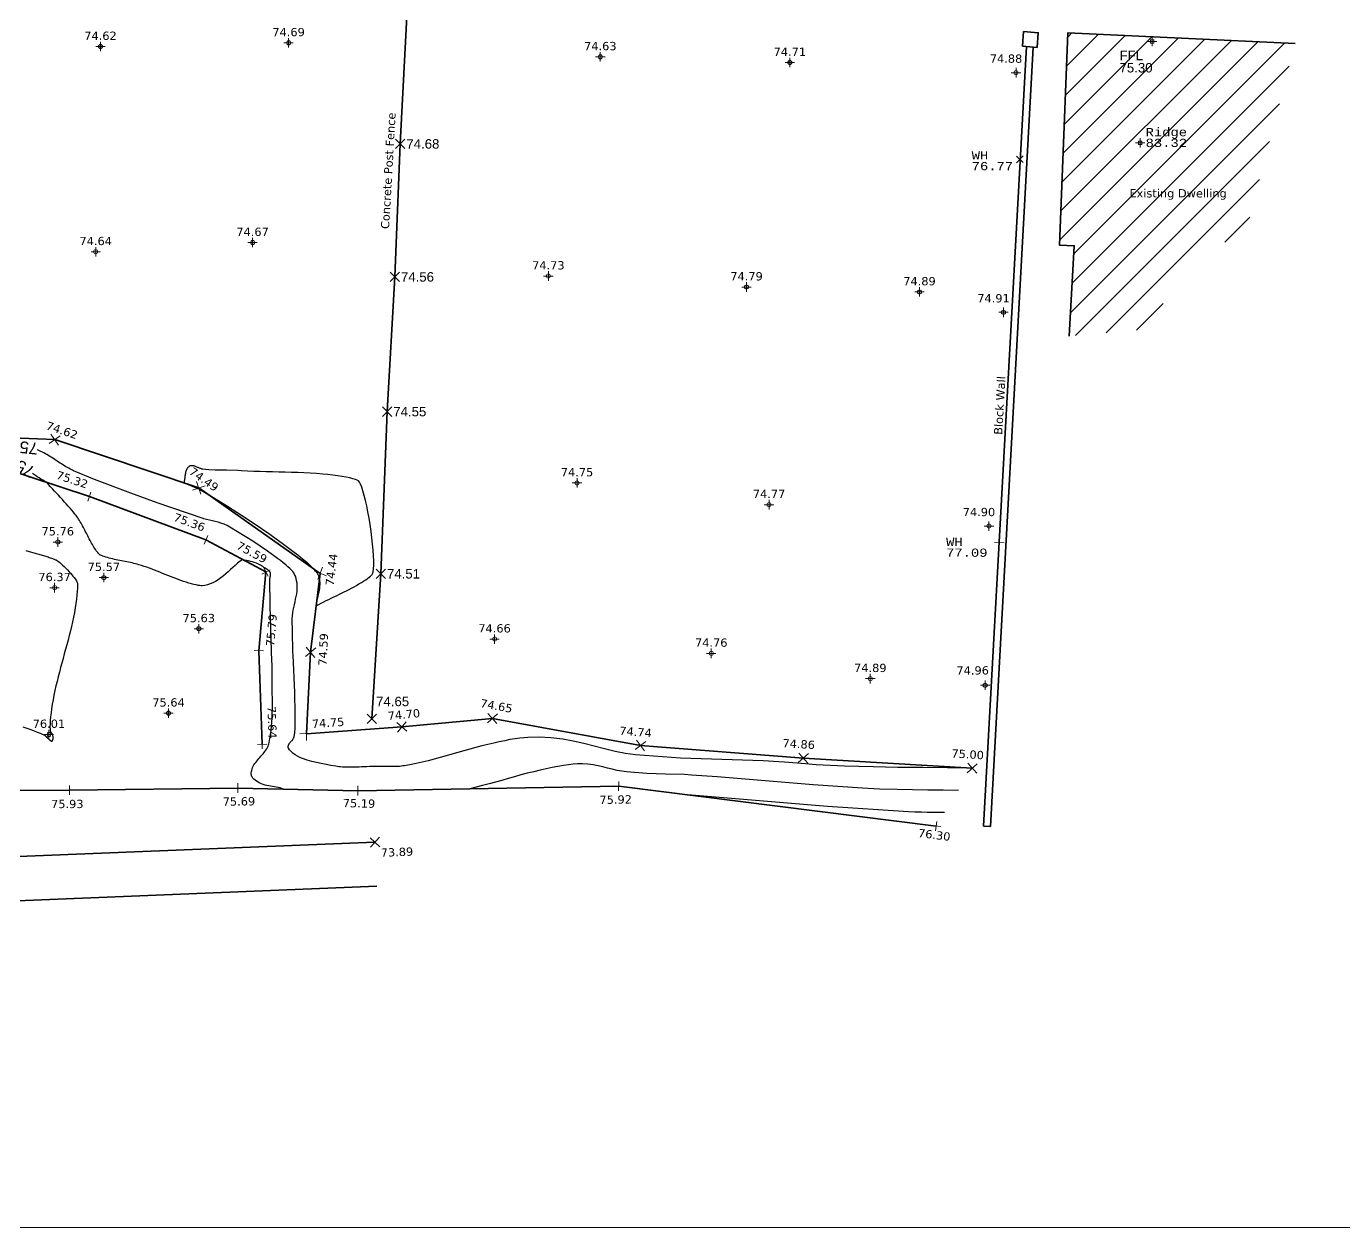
# Model space of a CAD drawing. Header units: metres. Extents: x 538443 to 538604, y 597904 to 598037.
# Drawn here: x 538508.09 to 538549.92, y 597903.86 to 597942.01 of the extents above; entities that cross this region are included whole.
import ezdxf
from ezdxf.enums import TextEntityAlignment as Align

# ---------------------------------------------------------------- set-up
doc = ezdxf.new("R2010")
doc.units = ezdxf.units.M
doc.header["$MEASUREMENT"] = 0
doc.header["$PDMODE"] = 1
doc.header["$PDSIZE"] = 0.1
doc.layers.get('0').update_dxf_attribs({"lineweight": 0})
for name, color, linetype in [('$DTM-CONTOUR-LABEL', 5, 'Continuous'), ('$DTM-CONTOUR-MAJ', 1, 'Continuous'), ('$DTM-CONTOUR-MIN', 4, 'Continuous'), ('Fence Symbol', 16, 'Continuous'), ('Fence-Text', 16, 'Continuous'), ('POINTS', 7, 'Continuous'), ('Spot Height-Text', 7, 'Continuous')]:
    doc.layers.add(name, color=color, linetype=linetype)
for name, color, linetype, lineweight in [('$TXTOUTLINES', 7, 'Continuous', 0), ('Bank Bottom Elevation', 12, 'Continuous', 0), ('Bank Bottom Line', 12, 'Continuous', 35), ('Bank Bottom Symbol', 12, 'Continuous', 0), ('Bank Top Elevation', 20, 'Continuous', 0), ('Bank Top Line', 20, 'Continuous', 35), ('Bank Top Symbol', 20, 'Continuous', 0), ('Building Line', 5, 'Continuous', 35), ('Fence Line', 16, 'Continuous', 35), ('Finished Floor Level Elevation', 7, 'Continuous', 0), ('Finished Floor Level Symbol', 1, 'Continuous', 0), ('Finished Floor Level Text', 7, 'Continuous', 0), ('Ridge Symbol', 7, 'Continuous', 0), ('Ridge Text', 7, 'Continuous', 0), ('Spot Height Symbol', 1, 'Continuous', 0), ('Text', 7, 'Continuous', 0), ('Wall Height Elevation', 7, 'Continuous', 0), ('Wall Height Symbol', 7, 'Continuous', 0), ('Wall Height Text', 7, 'Continuous', 0), ('Wall Line', 251, 'Continuous', 35)]:
    doc.layers.add(name, color=color, linetype=linetype, lineweight=lineweight)
doc.styles.add('2mm Arial', font='arial.ttf')
doc.styles.add('Bank Bottom Text', font='verdana.ttf')
doc.styles.add('Bank Top Text', font='verdana.ttf')
doc.styles.add('Contour', font='arial.ttf')
doc.styles.add('Feature Height Text 1.75', font='cour.ttf')
doc.styles.add('Manhole TEXT 1.75mm 115', font='arial.ttf')
doc.styles.add('Spot Height Text', font='verdana.ttf')

# ---------------------------------------------------------------- blocks, each defined once
blk = doc.blocks.new('plus circle Colour 1')
at = {"color": 1, "lineweight": 0}
for p, q in [((0, 0), (0, 0.5)), ((0, 0), (-0.5, 0)), ((0.5, 0), (0, 0)), ((0, -0.5), (0, 0))]:
    blk.add_line(p, q, dxfattribs=at)
blk.add_circle((0, 0), 0.217, dxfattribs=at)
blk = doc.blocks.new('CROSS')
at = {"color": 0}
for points in [[(0.5, 0.5), (-0.5, -0.5)], [(0.5, -0.5), (-0.5, 0.5)]]:
    blk.add_lwpolyline(points, dxfattribs=at)
blk = doc.blocks.new('plus box')
for p, q in [((0, 0.5), (0, 0)), ((0, 0), (-0.5, 0)), ((0, 0), (0, -0.5)), ((0.5, 0), (0, 0))]:
    blk.add_line(p, q)
blk.add_lwpolyline([(-0.18, 0.18), (-0.18, -0.18), (0.18, -0.18), (0.18, 0.18)], close=True)

msp = doc.modelspace()

# ---------------------------------------------------------------- hatches: boundary and pattern name
at = {"layer": 'Text'}
h = msp.add_hatch(dxfattribs=at)
h.set_pattern_fill('ANSI31', color=5, scale=5)
h.paths.add_polyline_path([(538544.854, 598034.139), (538544.072, 598037.072), (538541.64, 598036.877), (538538.65, 598035.342), (538541.49, 598027.604), (538546.223, 598029.353)])
h.paths.add_polyline_path([(538541.898, 598036.157), (538541.898, 598036.252), (538541.843, 598036.252), (538541.748, 598036.307), (538541.843, 598036.307), (538541.843, 598036.362), (538541.898, 598036.457), (538541.898, 598036.362), (538541.953, 598036.362), (538542.048, 598036.307), (538541.953, 598036.307), (538541.953, 598036.252)], flags=16)
h.paths.add_polyline_path([(538525.045, 598029.3), (538517.611, 598027.856), (538512.092, 598026.783), (538515.001, 598018.507), (538523.995, 598021.7), (538531.905, 598024.514)])
h.paths.add_polyline_path([(538520.85, 598023.72), (538520.755, 598023.72), (538520.755, 598023.665), (538520.7, 598023.57), (538520.7, 598023.665), (538520.645, 598023.665), (538520.55, 598023.72), (538520.645, 598023.72), (538520.645, 598023.775), (538520.7, 598023.87), (538520.7, 598023.775), (538520.755, 598023.775)], flags=16)
h.paths.add_polyline_path([(538454.109, 597961.05), (538443.717, 597962.161), (538445.077, 597953.701), (538447.667, 597950.221), (538453.723, 597947.879), (538454.261, 597952.897), (538452.274, 597953.101), (538452.537, 597955.724), (538453.546, 597955.62)])
h.paths.add_polyline_path([(538447.534, 597955.451), (538447.439, 597955.506), (538447.534, 597955.506), (538447.534, 597955.561), (538447.589, 597955.656), (538447.589, 597955.561), (538447.644, 597955.561), (538447.739, 597955.506), (538447.644, 597955.506), (538447.644, 597955.451), (538447.589, 597955.356), (538447.589, 597955.451)], flags=16)
h.paths.add_polyline_path([(538450.956, 597941.06), (538444.235, 597941.895), (538442.509, 597936.061), (538443.223, 597931.956), (538444.741, 597929.323), (538451.686, 597927.946), (538452.047, 597930.709), (538449.68, 597930.991), (538450.171, 597934.943), (538450.178, 597934.943)])
h.paths.add_polyline_path([(538445.339, 597932.008), (538445.339, 597931.913), (538445.394, 597931.913), (538445.489, 597931.858), (538445.394, 597931.858), (538445.394, 597931.803), (538445.339, 597931.708), (538445.339, 597931.803), (538445.284, 597931.803), (538445.189, 597931.858), (538445.284, 597931.858), (538445.284, 597931.913)], flags=16)
h.paths.add_polyline_path([(538548.379, 597941.458), (538541.164, 597941.803), (538540.899, 597935.059), (538541.364, 597935.041), (538541.201, 597932.17), (538543.855, 597932.405), (538544.804, 597934.666), (538546.788, 597935.392)])
h.paths.add_polyline_path([(538543.986, 597941.524), (538543.891, 597941.524), (538543.891, 597941.469), (538543.836, 597941.374), (538543.836, 597941.469), (538543.781, 597941.469), (538543.686, 597941.524), (538543.781, 597941.524), (538543.781, 597941.579), (538543.836, 597941.674), (538543.836, 597941.579), (538543.891, 597941.579)], flags=16)
h.paths.add_polyline_path([(538543.609, 597938.306), (538543.514, 597938.306), (538543.514, 597938.251), (538543.459, 597938.156), (538543.459, 597938.251), (538543.404, 597938.251), (538543.309, 597938.306), (538543.404, 597938.306), (538543.404, 597938.361), (538543.459, 597938.456), (538543.459, 597938.361), (538543.514, 597938.361)], flags=16)
h.paths.add_polyline_path([(538446.164, 597953.872), (538449.429, 597953.872), (538449.429, 597954.395), (538446.164, 597954.395)], flags=24)
h.paths.add_polyline_path([(538447.665, 597955.535), (538449.233, 597955.535), (538449.233, 597956.101), (538447.665, 597956.101)], flags=24)
h.paths.add_polyline_path([(538447.686, 597955.294), (538449.212, 597955.294), (538449.212, 597955.737), (538447.686, 597955.737)], flags=24)
h.paths.add_polyline_path([(538443.495, 597933.964), (538446.76, 597933.964), (538446.76, 597934.487), (538443.495, 597934.487)], flags=24)
h.paths.add_polyline_path([(538445.415, 597931.887), (538446.983, 597931.887), (538446.983, 597932.453), (538445.415, 597932.453)], flags=24)
h.paths.add_polyline_path([(538445.436, 597931.646), (538446.962, 597931.646), (538446.962, 597932.089), (538445.436, 597932.089)], flags=24)
h.paths.add_polyline_path([(538543.028, 597936.412), (538546.293, 597936.412), (538546.293, 597936.935), (538543.028, 597936.935)], flags=24)
h.paths.add_polyline_path([(538542.727, 597940.856), (538543.622, 597940.856), (538543.622, 597941.306), (538542.727, 597941.306)], flags=24)
h.paths.add_polyline_path([(538542.726, 597940.459), (538543.928, 597940.459), (538543.928, 597940.919), (538542.726, 597940.919)], flags=24)
h.paths.add_polyline_path([(538543.535, 597938.335), (538545.103, 597938.335), (538545.103, 597938.901), (538543.535, 597938.901)], flags=24)
h.paths.add_polyline_path([(538543.556, 597938.094), (538545.082, 597938.094), (538545.082, 597938.537), (538543.556, 597938.537)], flags=24)

# ---------------------------------------------------------------- linework, layer by layer
at = {"layer": '$DTM-CONTOUR-MAJ'}
for points in [[(538538.128, 597918.447), (538537.34, 597918.46), (538536.552, 597918.468), (538535.764, 597918.476), (538534.977, 597918.489), (538534.067, 597918.518), (538533.175, 597918.561), (538532.832, 597918.584), (538532.161, 597918.64), (538531.981, 597918.653), (538531.492, 597918.682), (538530.179, 597918.727), (538528.866, 597918.772), (538527.435, 597918.879), (538527.121, 597918.92), (538526.787, 597918.984), (538526.454, 597919.061), (538526.123, 597919.146), (538525.792, 597919.23), (538525.46, 597919.308), (538525.126, 597919.371), (538524.748, 597919.418), (538524.374, 597919.438), (538524.011, 597919.429), (538523.892, 597919.419), (538523.757, 597919.403), (538523.608, 597919.382), (538523.449, 597919.356), (538523.281, 597919.324), (538523.107, 597919.289), (538522.932, 597919.25), (538522.741, 597919.205), (538522.551, 597919.156), (538522.362, 597919.106), (538522.173, 597919.053), (538521.984, 597919), (538521.796, 597918.946), (538521.607, 597918.892), (538521.419, 597918.838), (538521.23, 597918.786), (538521.04, 597918.735), (538520.851, 597918.687), (538520.66, 597918.641), (538520.465, 597918.598), (538520.273, 597918.56), (538520.089, 597918.526), (538520.046, 597918.52), (538519.997, 597918.514), (538519.943, 597918.509), (538519.886, 597918.505), (538519.826, 597918.502), (538519.765, 597918.5), (538519.696, 597918.499), (538519.627, 597918.499), (538519.559, 597918.499), (538519.49, 597918.5), (538519.421, 597918.502), (538519.352, 597918.503), (538519.283, 597918.504), (538519.215, 597918.504), (538519.146, 597918.504), (538519.064, 597918.503), (538518.983, 597918.501), (538518.902, 597918.498), (538518.82, 597918.495), (538518.739, 597918.492), (538518.657, 597918.488), (538518.576, 597918.485), (538518.494, 597918.483), (538518.413, 597918.482), (538518.332, 597918.482), (538518.262, 597918.483), (538518.194, 597918.485), (538518.128, 597918.488), (538518.066, 597918.493), (538518.01, 597918.498), (538517.959, 597918.504), (538517.916, 597918.511), (538517.763, 597918.539), (538517.609, 597918.567), (538517.457, 597918.595), (538517.305, 597918.627), (538517.155, 597918.663), (538517.008, 597918.705), (538516.863, 597918.756), (538516.779, 597918.792), (538516.699, 597918.833), (538516.624, 597918.879), (538516.557, 597918.929), (538516.498, 597918.981), (538516.45, 597919.035), (538516.412, 597919.089), (538516.408, 597919.097), (538516.406, 597919.107), (538516.404, 597919.119), (538516.405, 597919.131), (538516.406, 597919.144), (538516.409, 597919.158), (538516.413, 597919.172), (538516.418, 597919.187), (538516.425, 597919.201), (538516.433, 597919.215), (538516.442, 597919.229), (538516.451, 597919.243), (538516.461, 597919.256), (538516.472, 597919.269), (538516.483, 597919.282), (538516.494, 597919.294), (538516.506, 597919.307), (538516.517, 597919.32), (538516.528, 597919.332), (538516.539, 597919.345), (538516.549, 597919.359), (538516.559, 597919.372), (538516.567, 597919.386), (538516.575, 597919.4), (538516.581, 597919.413), (538516.586, 597919.426), (538516.59, 597919.439), (538516.593, 597919.451), (538516.613, 597919.58), (538516.624, 597919.713), (538516.627, 597919.867), (538516.626, 597920.021), (538516.625, 597920.174), (538516.615, 597920.852), (538516.562, 597922.039), (538516.558, 597922.147), (538516.54, 597922.799), (538516.536, 597923.176), (538516.537, 597923.206), (538516.543, 597923.293), (538516.553, 597923.381), (538516.568, 597923.467), (538516.586, 597923.554), (538516.605, 597923.641), (538516.625, 597923.728), (538516.644, 597923.814), (538516.662, 597923.901), (538516.677, 597923.988), (538516.688, 597924.075), (538516.693, 597924.162), (538516.693, 597924.244), (538516.687, 597924.325), (538516.675, 597924.403), (538516.659, 597924.476), (538516.637, 597924.544), (538516.611, 597924.605), (538516.581, 597924.658), (538516.553, 597924.694), (538516.513, 597924.738), (538516.461, 597924.789), (538516.399, 597924.846), (538516.328, 597924.908), (538516.248, 597924.973), (538516.163, 597925.04), (538516.072, 597925.109), (538515.979, 597925.177), (538515.748, 597925.34), (538515.514, 597925.499), (538515.279, 597925.655), (538515.041, 597925.807), (538514.801, 597925.958), (538514.559, 597926.105), (538514.469, 597926.155), (538514.373, 597926.198), (538514.271, 597926.235), (538514.181, 597926.261), (538514.091, 597926.283), (538513.999, 597926.303), (538513.908, 597926.323), (538513.817, 597926.346), (538513.727, 597926.371), (538513.702, 597926.38), (538512.247, 597926.877), (538511.412, 597927.178), (538510.252, 597927.616), (538509.594, 597927.895), (538509.557, 597927.912), (538509.519, 597927.931), (538509.479, 597927.951), (538509.439, 597927.973), (538509.398, 597927.996), (538509.35, 597928.023), (538509.303, 597928.052), (538509.256, 597928.081), (538509.209, 597928.11), (538509.163, 597928.14), (538509.116, 597928.17), (538509.07, 597928.2), (538509.024, 597928.231), (538508.978, 597928.261), (538508.932, 597928.291), (538508.885, 597928.321), (538508.839, 597928.35), (538508.792, 597928.379), (538508.744, 597928.407), (538508.697, 597928.435), (538508.649, 597928.461), (538508.601, 597928.487), (538508.555, 597928.51), (538508.511, 597928.531), (538508.471, 597928.549), (538508.448, 597928.558)], [(538508.076, 597925.365), (538508.113, 597925.353), (538508.15, 597925.342), (538508.187, 597925.33), (538508.224, 597925.319), (538508.261, 597925.308), (538508.298, 597925.297), (538508.335, 597925.287), (538508.373, 597925.276), (538508.41, 597925.266), (538508.447, 597925.255), (538508.485, 597925.245), (538508.522, 597925.234), (538508.559, 597925.223), (538508.596, 597925.213), (538508.634, 597925.202), (538508.671, 597925.191), (538508.708, 597925.18), (538508.745, 597925.168), (538508.782, 597925.157), (538508.818, 597925.145), (538508.853, 597925.133), (538508.887, 597925.121), (538508.919, 597925.11), (538508.949, 597925.099), (538508.977, 597925.088), (538509.001, 597925.079), (538509.022, 597925.07), (538509.039, 597925.062), (538509.051, 597925.056), (538509.079, 597925.038), (538509.113, 597925.013), (538509.153, 597924.981), (538509.196, 597924.943), (538509.244, 597924.899), (538509.294, 597924.851), (538509.346, 597924.799), (538509.399, 597924.744), (538509.452, 597924.687), (538509.494, 597924.64), (538509.535, 597924.594), (538509.573, 597924.548), (538509.607, 597924.505), (538509.638, 597924.464), (538509.664, 597924.427), (538509.685, 597924.395), (538509.701, 597924.368), (538509.711, 597924.346), (538509.715, 597924.33), (538509.718, 597924.257), (538509.716, 597924.166), (538509.709, 597924.061), (538509.699, 597923.943), (538509.684, 597923.815), (538509.665, 597923.679), (538509.643, 597923.537), (538509.618, 597923.393), (538509.589, 597923.246), (538509.558, 597923.099), (538509.526, 597922.953), (538509.491, 597922.807), (538509.454, 597922.661), (538509.417, 597922.515), (538509.378, 597922.37), (538509.339, 597922.225), (538509.299, 597922.079), (538509.26, 597921.934), (538509.22, 597921.789), (538509.181, 597921.644), (538509.142, 597921.498), (538509.105, 597921.353), (538509.068, 597921.207), (538509.034, 597921.061), (538509.001, 597920.914), (538508.97, 597920.768), (538508.941, 597920.62), (538508.917, 597920.479), (538508.895, 597920.34), (538508.876, 597920.206), (538508.861, 597920.079), (538508.851, 597919.962), (538508.844, 597919.857), (538508.842, 597919.767), (538508.844, 597919.692), (538508.85, 597919.635), (538508.851, 597919.629), (538508.853, 597919.624), (538508.855, 597919.618), (538508.858, 597919.612), (538508.862, 597919.606), (538508.866, 597919.601), (538508.87, 597919.596), (538508.874, 597919.591), (538508.878, 597919.586), (538508.883, 597919.581), (538508.887, 597919.576), (538508.892, 597919.571), (538508.896, 597919.566), (538508.9, 597919.561), (538508.904, 597919.556), (538508.907, 597919.55), (538508.91, 597919.545), (538508.912, 597919.539), (538508.92, 597919.516), (538508.926, 597919.491), (538508.93, 597919.464), (538508.932, 597919.436), (538508.933, 597919.407), (538508.931, 597919.377), (538508.93, 597919.366), (538508.928, 597919.355), (538508.925, 597919.345), (538508.922, 597919.335), (538508.918, 597919.327), (538508.913, 597919.319), (538508.908, 597919.312), (538508.903, 597919.306), (538508.898, 597919.302), (538508.892, 597919.3), (538508.891, 597919.3), (538508.889, 597919.301), (538508.887, 597919.302), (538508.883, 597919.305), (538508.879, 597919.308), (538508.875, 597919.311), (538508.87, 597919.315), (538508.864, 597919.32), (538508.858, 597919.325), (538508.852, 597919.33), (538508.846, 597919.335), (538508.84, 597919.341), (538508.833, 597919.346), (538508.827, 597919.352), (538508.821, 597919.358), (538508.815, 597919.363), (538508.808, 597919.369), (538508.802, 597919.375), (538508.796, 597919.381), (538508.79, 597919.387), (538508.784, 597919.393), (538508.778, 597919.398), (538508.772, 597919.404), (538508.765, 597919.41), (538508.759, 597919.416), (538508.753, 597919.422), (538508.747, 597919.428), (538508.741, 597919.434), (538508.735, 597919.439), (538508.728, 597919.445), (538508.722, 597919.451), (538508.716, 597919.456), (538508.709, 597919.462), (538508.703, 597919.468), (538508.696, 597919.473), (538508.69, 597919.478), (538508.684, 597919.483), (538508.679, 597919.487), (538508.674, 597919.49), (538508.67, 597919.493), (538508.667, 597919.495), (538508.665, 597919.497), (538508.609, 597919.523), (538508.538, 597919.554), (538508.451, 597919.588), (538508.352, 597919.626), (538508.242, 597919.666), (538508.122, 597919.709), (538507.994, 597919.752)], [(538537.248, 597917.039), (538537.065, 597917.043), (538536.882, 597917.044), (538536.699, 597917.046), (538536.516, 597917.049), (538536.304, 597917.056), (538536.097, 597917.066), (538533.53, 597917.239), (538529.089, 597917.606)]]:
    msp.add_lwpolyline(points, dxfattribs=at)
at = {"layer": '$DTM-CONTOUR-MIN'}
for points in [[(538517.329, 597924.638), (538517.351, 597924.601), (538517.37, 597924.557), (538517.385, 597924.509), (538517.397, 597924.456), (538517.405, 597924.401), (538517.409, 597924.343), (538517.41, 597924.284), (538517.406, 597924.222), (538517.398, 597924.16), (538517.387, 597924.098), (538517.375, 597924.036), (538517.361, 597923.974), (538517.347, 597923.912), (538517.333, 597923.85), (538517.32, 597923.788), (538517.31, 597923.726), (538517.302, 597923.664), (538517.298, 597923.602), (538517.376, 597923.645), (538517.455, 597923.688), (538517.535, 597923.73), (538517.615, 597923.77), (538517.695, 597923.81), (538517.776, 597923.85), (538517.856, 597923.889), (538517.937, 597923.928), (538518.018, 597923.967), (538518.099, 597924.006), (538518.18, 597924.046), (538518.26, 597924.086), (538518.34, 597924.127), (538518.419, 597924.168), (538518.498, 597924.211), (538518.576, 597924.255), (538518.654, 597924.3), (538518.729, 597924.346), (538518.801, 597924.391), (538518.867, 597924.435), (538518.926, 597924.477), (538518.978, 597924.515), (538519.021, 597924.55), (538519.054, 597924.58), (538519.076, 597924.605), (538519.088, 597924.625), (538519.105, 597924.688), (538519.116, 597924.779), (538519.121, 597924.894), (538519.121, 597925.033), (538519.115, 597925.192), (538519.104, 597925.369), (538519.087, 597925.56), (538519.065, 597925.762), (538519.038, 597925.971), (538519.008, 597926.183), (538518.975, 597926.387), (538518.939, 597926.586), (538518.901, 597926.776), (538518.861, 597926.953), (538518.821, 597927.114), (538518.781, 597927.255), (538518.742, 597927.373), (538518.704, 597927.467), (538518.67, 597927.533), (538518.638, 597927.571), (538518.599, 597927.594), (538518.539, 597927.618), (538518.458, 597927.642), (538518.36, 597927.667), (538518.244, 597927.691), (538518.114, 597927.714), (538517.972, 597927.736), (538517.821, 597927.756), (538517.664, 597927.774), (538517.503, 597927.79), (538517.305, 597927.805), (538517.106, 597927.818), (538516.907, 597927.828), (538516.708, 597927.836), (538516.509, 597927.843), (538516.31, 597927.848), (538516.111, 597927.853), (538515.911, 597927.858), (538515.712, 597927.863), (538515.513, 597927.869), (538515.314, 597927.876), (538515.115, 597927.885), (538514.916, 597927.896), (538514.803, 597927.902), (538514.447, 597927.908), (538514.09, 597927.914), (538513.892, 597927.926), (538513.696, 597927.945), (538513.683, 597927.947), (538513.67, 597927.949), (538513.649, 597927.955), (538513.628, 597927.961), (538513.608, 597927.968), (538513.588, 597927.976), (538513.568, 597927.985), (538513.548, 597927.994), (538513.528, 597928.003), (538513.508, 597928.012), (538513.488, 597928.021), (538513.468, 597928.029), (538513.448, 597928.036), (538513.427, 597928.042), (538513.407, 597928.047), (538513.386, 597928.051), (538513.366, 597928.053), (538513.346, 597928.054), (538513.327, 597928.053), (538513.309, 597928.05), (538513.293, 597928.047), (538513.278, 597928.042), (538513.266, 597928.035), (538513.248, 597928.022), (538513.23, 597928.005), (538513.213, 597927.984), (538513.196, 597927.96), (538513.182, 597927.934), (538513.168, 597927.906), (538513.157, 597927.876), (538513.149, 597927.846), (538513.142, 597927.816), (538513.136, 597927.786), (538513.131, 597927.755), (538513.128, 597927.723), (538513.124, 597927.692), (538513.121, 597927.661), (538513.117, 597927.63), (538513.112, 597927.599), (538513.107, 597927.568), (538513.1, 597927.538), (538513.091, 597927.508), (538513.354, 597927.403), (538513.506, 597927.344), (538513.529, 597927.336), (538513.569, 597927.323), (538513.569, 597927.322), (538513.572, 597927.322), (538513.574, 597927.321), (538513.577, 597927.321), (538513.579, 597927.32), (538513.582, 597927.319), (538513.584, 597927.319), (538513.587, 597927.318), (538513.59, 597927.316), (538513.592, 597927.315), (538514.039, 597927.042), (538514.482, 597926.765), (538514.922, 597926.482), (538515.358, 597926.194), (538515.789, 597925.9), (538516.216, 597925.599), (538516.389, 597925.473), (538516.556, 597925.346), (538516.715, 597925.221), (538516.862, 597925.101), (538516.994, 597924.987), (538517.108, 597924.882), (538517.204, 597924.787), (538517.278, 597924.706), (538517.329, 597924.638)], [(538516.262, 597917.788), (538516.206, 597917.807), (538516.148, 597917.823), (538516.089, 597917.837), (538516.03, 597917.849), (538515.97, 597917.859), (538515.91, 597917.869), (538515.85, 597917.879), (538515.791, 597917.89), (538515.731, 597917.901), (538515.673, 597917.915), (538515.615, 597917.931), (538515.559, 597917.951), (538515.503, 597917.975), (538515.449, 597918.003), (538515.399, 597918.033), (538515.354, 597918.066), (538515.315, 597918.101), (538515.283, 597918.137), (538515.258, 597918.173), (538515.246, 597918.199), (538515.238, 597918.229), (538515.235, 597918.262), (538515.235, 597918.3), (538515.24, 597918.34), (538515.248, 597918.381), (538515.261, 597918.424), (538515.277, 597918.467), (538515.296, 597918.51), (538515.32, 597918.553), (538515.346, 597918.595), (538515.375, 597918.636), (538515.406, 597918.675), (538515.438, 597918.714), (538515.471, 597918.753), (538515.505, 597918.791), (538515.539, 597918.829), (538515.573, 597918.867), (538515.607, 597918.905), (538515.639, 597918.944), (538515.67, 597918.984), (538515.698, 597919.025), (538515.725, 597919.067), (538515.748, 597919.11), (538515.766, 597919.148), (538515.781, 597919.187), (538515.793, 597919.225), (538515.802, 597919.263), (538515.863, 597919.652), (538515.896, 597920.051), (538515.905, 597920.513), (538515.902, 597920.976), (538515.899, 597921.438), (538515.895, 597921.689), (538515.875, 597922.127), (538515.874, 597922.167), (538515.833, 597923.616), (538515.826, 597924.453), (538515.826, 597924.457), (538515.826, 597924.47), (538515.828, 597924.484), (538515.83, 597924.497), (538515.833, 597924.51), (538515.836, 597924.523), (538515.839, 597924.536), (538515.842, 597924.549), (538515.845, 597924.562), (538515.847, 597924.575), (538515.848, 597924.589), (538515.849, 597924.602), (538515.849, 597924.614), (538515.848, 597924.626), (538515.847, 597924.638), (538515.844, 597924.649), (538515.841, 597924.659), (538515.837, 597924.669), (538515.832, 597924.677), (538515.828, 597924.682), (538515.822, 597924.689), (538515.814, 597924.696), (538515.805, 597924.705), (538515.794, 597924.714), (538515.782, 597924.724), (538515.769, 597924.734), (538515.755, 597924.745), (538515.741, 597924.755), (538515.706, 597924.78), (538515.671, 597924.804), (538515.635, 597924.827), (538515.6, 597924.85), (538515.563, 597924.873), (538515.527, 597924.895), (538515.466, 597924.929), (538515.4, 597924.958), (538515.331, 597924.983), (538515.27, 597925.001), (538515.209, 597925.016), (538515.147, 597925.03), (538515.085, 597925.043), (538515.024, 597925.058), (538514.963, 597925.076), (538514.881, 597925.019), (538514.802, 597924.957), (538514.725, 597924.891), (538514.649, 597924.824), (538514.575, 597924.755), (538514.5, 597924.686), (538514.424, 597924.618), (538514.348, 597924.553), (538514.268, 597924.491), (538514.186, 597924.434), (538514.101, 597924.383), (538514.014, 597924.339), (538513.927, 597924.302), (538513.841, 597924.274), (538513.758, 597924.254), (538513.679, 597924.243), (538513.645, 597924.243), (538513.601, 597924.248), (538513.547, 597924.256), (538513.484, 597924.269), (538513.414, 597924.285), (538513.337, 597924.305), (538513.256, 597924.327), (538513.172, 597924.353), (538513.087, 597924.38), (538513.002, 597924.409), (538512.918, 597924.439), (538512.834, 597924.471), (538512.75, 597924.503), (538512.667, 597924.536), (538512.583, 597924.569), (538512.5, 597924.603), (538512.417, 597924.637), (538512.334, 597924.67), (538512.251, 597924.704), (538512.167, 597924.737), (538512.083, 597924.769), (538511.999, 597924.8), (538511.915, 597924.83), (538511.83, 597924.859), (538511.745, 597924.887), (538511.66, 597924.912), (538511.612, 597924.926), (538511.563, 597924.939), (538511.508, 597924.953), (538511.452, 597924.966), (538511.396, 597924.978), (538511.34, 597924.99), (538511.284, 597925.001), (538511.228, 597925.012), (538511.172, 597925.023), (538511.116, 597925.034), (538511.059, 597925.045), (538511.003, 597925.056), (538510.947, 597925.068), (538510.891, 597925.08), (538510.836, 597925.093), (538510.78, 597925.107), (538510.723, 597925.122), (538510.667, 597925.138), (538510.614, 597925.154), (538510.564, 597925.171), (538510.52, 597925.187), (538510.481, 597925.202), (538510.449, 597925.217), (538510.424, 597925.23), (538510.412, 597925.239), (538510.397, 597925.253), (538510.379, 597925.272), (538510.36, 597925.296), (538510.338, 597925.324), (538510.315, 597925.355), (538510.291, 597925.39), (538510.266, 597925.427), (538510.241, 597925.466), (538510.217, 597925.506), (538510.19, 597925.551), (538510.165, 597925.595), (538510.14, 597925.64), (538510.116, 597925.685), (538510.092, 597925.731), (538510.068, 597925.777), (538510.045, 597925.823), (538510.022, 597925.868), (538509.998, 597925.914), (538509.975, 597925.96), (538509.952, 597926.006), (538509.928, 597926.052), (538509.904, 597926.098), (538509.88, 597926.143), (538509.855, 597926.188), (538509.83, 597926.232), (538509.803, 597926.277), (538509.777, 597926.32), (538509.75, 597926.361), (538509.723, 597926.401), (538509.698, 597926.437), (538509.674, 597926.47), (538509.634, 597926.52), (538509.588, 597926.577), (538509.537, 597926.639), (538509.481, 597926.705), (538509.422, 597926.773), (538509.361, 597926.842), (538509.299, 597926.911), (538509.237, 597926.979), (538509.174, 597927.047), (538509.111, 597927.115), (538509.048, 597927.183), (538508.984, 597927.251), (538508.921, 597927.319), (538508.858, 597927.387), (538508.796, 597927.456), (538508.734, 597927.525), (538508.674, 597927.56), (538508.614, 597927.595), (538508.555, 597927.632), (538508.496, 597927.669), (538508.437, 597927.706), (538508.379, 597927.744), (538508.32, 597927.781), (538508.287, 597927.803)], [(538537.688, 597917.743), (538537.203, 597917.751), (538536.717, 597917.756), (538536.232, 597917.761), (538535.746, 597917.769), (538535.186, 597917.787), (538534.636, 597917.814), (538533.075, 597917.919), (538530.026, 597918.173), (538529.208, 597918.232), (538528.986, 597918.245), (538528.39, 597918.265), (538527.793, 597918.286), (538527.144, 597918.334), (538527.001, 597918.353), (538526.849, 597918.382), (538526.698, 597918.417), (538526.548, 597918.455), (538526.398, 597918.494), (538526.247, 597918.529), (538526.095, 597918.558), (538525.923, 597918.579), (538525.754, 597918.588), (538525.589, 597918.584), (538525.458, 597918.573), (538525.31, 597918.556), (538525.148, 597918.533), (538524.973, 597918.504), (538524.789, 597918.469), (538524.599, 597918.431), (538524.407, 597918.388), (538524.203, 597918.339), (538523.999, 597918.288), (538523.796, 597918.234), (538523.593, 597918.178), (538523.391, 597918.121), (538523.188, 597918.064), (538522.985, 597918.008), (538522.783, 597917.952), (538522.58, 597917.898), (538522.376, 597917.846), (538522.171, 597917.798)]]:
    msp.add_lwpolyline(points, dxfattribs=at)
at = {"layer": '$TXTOUTLINES', "color": 7}
msp.add_lwpolyline([(538443.355, 598004.719), (538587.947, 598004.719), (538587.947, 597903.861), (538443.355, 597903.861)], close=True, dxfattribs=at)
at = {"layer": 'Bank Bottom Line'}
for points in [[(538538.128, 597918.447), (538532.763, 597918.772), (538527.59, 597919.168), (538522.891, 597920.029), (538520.015, 597919.759), (538516.987, 597919.545), (538517.118, 597922.131), (538517.425, 597924.636), (538513.565, 597927.349), (538508.993, 597928.884), (538505.165, 597929.032), (538503.176, 597928.687), (538501.688, 597927.714), (538500.882, 597924.533), (538501.245, 597922.486), (538502.089, 597920.774), (538498.555, 597920.644), (538492.293, 597921.097), (538487.208, 597921.135), (538483.383, 597921.915), (538480.172, 597922.193)], [(538519.161, 597916.1), (538504.944, 597915.526), (538488.01, 597916.369), (538478.78, 597917.526), (538475.725, 597917.65)], [(538477.266, 597916.245), (538478.374, 597916.14), (538478.664, 597916.128), (538487.888, 597914.972), (538504.937, 597914.123), (538519.218, 597914.7)]]:
    msp.add_lwpolyline(points, dxfattribs=at)
at = {"layer": 'Bank Top Line'}
for points in [[(538504.493, 597919.068), (538504.714, 597922.119), (538504.528, 597927.668), (538507.235, 597928.023), (538510.093, 597927.073), (538513.797, 597925.703), (538515.699, 597924.68), (538515.473, 597922.179), (538515.58, 597919.21)], [(538480.414, 597919.82), (538485.58, 597919.511), (538492.69, 597918.864), (538503.542, 597917.736), (538509.467, 597917.75), (538514.812, 597917.82), (538518.613, 597917.735), (538526.901, 597917.881), (538536.982, 597916.613)]]:
    msp.add_lwpolyline(points, dxfattribs=at)
at = {"layer": 'Bank Top Symbol'}
for p, q in [((538509.951, 597927.123), (538510.235, 597927.023)), ((538510.143, 597927.215), (538510.043, 597926.931)), ((538513.859, 597925.84), (538513.735, 597925.566)), ((538513.66, 597925.765), (538513.934, 597925.641)), ((538515.831, 597924.751), (538515.567, 597924.609)), ((538515.628, 597924.812), (538515.77, 597924.548)), ((538515.623, 597922.175), (538515.323, 597922.183)), ((538515.477, 597922.329), (538515.469, 597922.029)), ((538515.73, 597919.215), (538515.43, 597919.205)), ((538515.575, 597919.36), (538515.585, 597919.06)), ((538509.466, 597917.9), (538509.468, 597917.6)), ((538514.813, 597917.97), (538514.811, 597917.67)), ((538518.613, 597917.885), (538518.613, 597917.585)), ((538526.751, 597917.889), (538527.051, 597917.873)), ((538526.909, 597918.031), (538526.893, 597917.731)), ((538509.317, 597917.749), (538509.617, 597917.751)), ((538514.662, 597917.821), (538514.962, 597917.819)), ((538518.463, 597917.735), (538518.763, 597917.735)), ((538536.833, 597916.632), (538537.131, 597916.594)), ((538537.001, 597916.762), (538536.963, 597916.464))]:
    msp.add_line(p, q, dxfattribs=at)
at = {"layer": 'Building Line'}
msp.add_lwpolyline([(538541.201, 597932.17), (538541.364, 597935.041), (538540.899, 597935.059), (538541.164, 597941.803), (538548.379, 597941.458)], dxfattribs=at)
at = {"layer": 'Fence Line'}
msp.add_lwpolyline([(538519.059, 597920.018), (538519.348, 597924.623), (538519.548, 597929.772), (538519.792, 597934.05), (538519.964, 597938.273), (538520.193, 597942.736), (538520.424, 597947.008), (538520.661, 597951.05)], dxfattribs=at)
at = {"layer": 'POINTS'}
for p in [(538539.757, 597941.839), (538541.163, 597941.773), (538541.192, 597941.802), (538510.448, 597941.366), (538516.419, 597941.482), (538539.72, 597941.375), (538543.836, 597941.682), (538548.379, 597941.458), (538526.317, 597941.038), (538532.334, 597940.858), (538539.839, 597941.235), (538539.516, 597940.534), (538519.964, 597938.273), (538543.459, 597938.306), (538539.634, 597937.783), (538515.276, 597935.141), (538540.9, 597935.076), (538510.296, 597934.849), (538541.338, 597934.584), (538519.792, 597934.05), (538524.667, 597934.077), (538530.959, 597933.729), (538536.451, 597933.573), (538539.118, 597932.925), (538541.201, 597932.17), (538519.548, 597929.772), (538508.993, 597928.884), (538525.578, 597927.508), (538510.093, 597927.073), (538513.565, 597927.349), (538531.674, 597926.817), (538538.656, 597926.137), (538509.091, 597925.632), (538513.797, 597925.703), (538538.984, 597925.612), (538515.699, 597924.68), (538517.425, 597924.636), (538519.348, 597924.623), (538508.99, 597924.181), (538510.554, 597924.503), (538513.568, 597922.877), (538522.959, 597922.55), (538515.473, 597922.179), (538517.118, 597922.131), (538529.839, 597922.096), (538534.889, 597921.294), (538538.536, 597921.083), (538512.608, 597920.198), (538519.059, 597920.018), (538522.891, 597920.029), (538508.81, 597919.521), (538516.987, 597919.545), (538520.015, 597919.759), (538515.58, 597919.21), (538527.59, 597919.168), (538532.763, 597918.772), (538538.128, 597918.447), (538526.901, 597917.881), (538509.467, 597917.75), (538514.812, 597917.82), (538518.613, 597917.735), (538536.982, 597916.613), (538538.485, 597916.613), (538519.161, 597916.1)]:
    msp.add_point(p, dxfattribs=at)
at = {"layer": 'Wall Height Symbol'}
for p, q in [((538539.741, 597937.678), (538539.527, 597937.888)), ((538539.529, 597937.676), (538539.739, 597937.89)), ((538538.834, 597925.62), (538539.134, 597925.604)), ((538538.976, 597925.462), (538538.992, 597925.762))]:
    msp.add_line(p, q, dxfattribs=at)
at = {"layer": 'Wall Line'}
for points in [[(538539.72, 597941.375), (538540.184, 597941.338), (538540.221, 597941.802), (538539.757, 597941.839), (538539.72, 597941.375)], [(538540.061, 597941.348), (538538.7, 597916.601), (538538.485, 597916.613), (538539.846, 597941.365)]]:
    msp.add_lwpolyline(points, dxfattribs=at)

# ---------------------------------------------------------------- block references
at = {"layer": 'Bank Bottom Symbol', "xscale": 0.3, "yscale": 0.3, "zscale": 0.3}
for p, rotation in [((538508.993, 597928.884), 79.61349031126463), ((538513.565, 597927.349), 63.16980949926318), ((538517.425, 597924.636), 23.95575394457651), ((538517.118, 597922.131), 355.0564942892995), ((538522.891, 597920.029), 87.49003732287923), ((538516.987, 597919.545), 45.5713041293324), ((538520.015, 597919.759), 94.70290719812252), ((538527.59, 597919.168), 82.61965691435881), ((538532.763, 597918.772), 86.07792637028473), ((538538.128, 597918.447), 86.5333829356611), ((538519.161, 597916.1), 92.31201554270632)]:
    msp.add_blockref('CROSS', p, dxfattribs=dict(at, rotation=rotation))
at = {"layer": 'Fence Symbol', "xscale": 0.3, "yscale": 0.3, "zscale": 0.3}
for p in [(538519.964, 597938.273), (538519.792, 597934.05), (538519.548, 597929.772), (538519.348, 597924.623), (538519.059, 597920.018)]:
    msp.add_blockref('CROSS', p, dxfattribs=at)
at = {"layer": 'Finished Floor Level Symbol', "xscale": 0.3, "yscale": 0.3, "zscale": 0.3}
msp.add_blockref('plus box', (538543.836, 597941.524), dxfattribs=at)
at = {"layer": 'Ridge Symbol', "xscale": 0.3, "yscale": 0.3, "zscale": 0.3}
msp.add_blockref('plus box', (538543.459, 597938.306), dxfattribs=at)
at = {"layer": 'Spot Height Symbol', "xscale": 0.3, "yscale": 0.3, "zscale": 0.3}
for p in [(538510.448, 597941.366), (538510.448, 597941.366), (538516.419, 597941.482), (538516.419, 597941.482), (538526.317, 597941.038), (538526.317, 597941.038), (538532.334, 597940.858), (538532.334, 597940.858), (538539.516, 597940.534), (538539.516, 597940.534), (538510.296, 597934.849), (538510.296, 597934.849), (538515.276, 597935.141), (538515.276, 597935.141), (538524.667, 597934.077), (538524.667, 597934.077), (538530.959, 597933.729), (538530.959, 597933.729), (538536.451, 597933.573), (538536.451, 597933.573), (538539.118, 597932.925), (538539.118, 597932.925), (538525.578, 597927.508), (538525.578, 597927.508), (538531.674, 597926.817), (538531.674, 597926.817), (538538.656, 597926.137), (538538.656, 597926.137), (538509.091, 597925.632), (538509.091, 597925.632), (538510.554, 597924.503), (538510.554, 597924.503), (538508.99, 597924.181), (538508.99, 597924.181), (538513.568, 597922.877), (538513.568, 597922.877), (538522.959, 597922.55), (538522.959, 597922.55), (538529.839, 597922.096), (538529.839, 597922.096), (538534.889, 597921.294), (538534.889, 597921.294), (538538.536, 597921.083), (538538.536, 597921.083), (538512.608, 597920.198), (538512.608, 597920.198), (538508.81, 597919.521), (538508.81, 597919.521)]:
    msp.add_blockref('plus circle Colour 1', p, dxfattribs=at)

# ---------------------------------------------------------------- texts
at = {"layer": '$DTM-CONTOUR-LABEL', "style": 'Contour'}
for s, rotation, p in [('75.0', -185.7464, (538507.953, 597928.642)), ('75.5', -207.9257, (538507.856, 597928.059))]:
    msp.add_text(s, height=0.375, rotation=rotation, dxfattribs=at).set_placement(p, align=Align.MIDDLE_CENTER)
at = {"layer": 'Bank Bottom Elevation', "style": 'Bank Bottom Text'}
for s, rotation, p in [('74.62', -18.5589, (538508.737, 597929.344)), ('74.49', -35.1015, (538513.31, 597927.92)), ('74.65', -10.3832, (538522.512, 597920.522)), ('74.75', 4.0426, (538517.159, 597919.856)), ('74.70', 5.3632, (538519.566, 597920.108)), ('74.74', -4.3775, (538526.923, 597919.643)), ('74.86', -3.4666, (538532.102, 597919.249)), ('75.00', -3.4666, (538537.467, 597918.924)), ('73.89', 2.312, (538519.345, 597915.766))]:
    msp.add_text(s, height=0.2625, rotation=rotation, dxfattribs=at).set_placement(p, align=Align.MIDDLE_LEFT)
for s, rotation, p in [('74.44', 83.013, (538517.842, 597925.266)), ('74.59', 87.1, (538517.545, 597922.736))]:
    msp.add_text(s, height=0.2625, rotation=rotation, dxfattribs=at).set_placement(p, align=Align.MIDDLE_RIGHT)
at = {"layer": 'Bank Top Elevation', "style": 'Bank Top Text'}
for s, rotation, p in [('75.32', -18.3868, (538510.039, 597927.451)), ('75.36', -20.2979, (538513.755, 597926.082)), ('75.59', -28.2738, (538515.71, 597925.061)), ('75.64', -87.936, (538515.915, 597919.393)), ('75.93', 0.1354, (538509.909, 597917.316)), ('75.69', 0.7503, (538515.358, 597917.402)), ('75.19', -1.2811, (538519.171, 597917.323)), ('75.92', 1.0092, (538527.32, 597917.462)), ('76.30', -7.1691, (538537.433, 597916.27))]:
    msp.add_text(s, height=0.2625, rotation=rotation, dxfattribs=at).set_placement(p, align=Align.MIDDLE_RIGHT)
msp.add_text('75.79', height=0.2625, rotation=84.8366, dxfattribs=at).set_placement((538515.828, 597922.318), align=Align.MIDDLE_LEFT)
at = {"layer": 'Fence-Text', "style": '2mm Arial'}
for s, p in [('74.68', (538520.159, 597938.273)), ('74.56', (538519.987, 597934.05)), ('74.55', (538519.743, 597929.772)), ('74.51', (538519.543, 597924.623)), ('74.65', (538519.199, 597920.569))]:
    msp.add_text(s, height=0.3, dxfattribs=at).set_placement(p, align=Align.MIDDLE_LEFT)
at = {"layer": 'Finished Floor Level Elevation', "style": 'Manhole TEXT 1.75mm 115'}
msp.add_text('75.30', height=0.3, dxfattribs=at).set_placement((538542.802, 597940.691), align=Align.MIDDLE_LEFT)
at = {"layer": 'Finished Floor Level Text', "style": 'Manhole TEXT 1.75mm 115'}
msp.add_text('FFL', height=0.3, dxfattribs=at).set_placement((538542.802, 597941.081), align=Align.MIDDLE_LEFT)
at = {"layer": 'Ridge Symbol', "style": 'Feature Height Text 1.75'}
msp.add_text('83.32', height=0.2625, dxfattribs=at).set_placement((538543.63, 597938.306), align=Align.MIDDLE_LEFT)
at = {"layer": 'Ridge Text', "style": 'Feature Height Text 1.75'}
msp.add_text('Ridge', height=0.2625, dxfattribs=at).set_placement((538543.63, 597938.647), align=Align.MIDDLE_LEFT)
at = {"layer": 'Spot Height-Text', "style": 'Spot Height Text'}
for s, p in [('74.62', (538510.448, 597941.707)), ('74.69', (538516.419, 597941.823)), ('74.63', (538526.317, 597941.379)), ('74.71', (538532.334, 597941.199)), ('74.88', (538539.199, 597940.981)), ('74.67', (538515.276, 597935.482)), ('74.64', (538510.296, 597935.19)), ('74.73', (538524.667, 597934.418)), ('74.79', (538530.959, 597934.07)), ('74.89', (538536.451, 597933.914)), ('74.91', (538538.801, 597933.372)), ('74.75', (538525.578, 597927.849)), ('74.77', (538531.674, 597927.158)), ('74.90', (538538.339, 597926.584)), ('75.76', (538509.091, 597925.973)), ('75.57', (538510.554, 597924.844)), ('76.37', (538508.99, 597924.522)), ('75.63', (538513.568, 597923.218)), ('74.66', (538522.959, 597922.891)), ('74.76', (538529.839, 597922.437)), ('74.89', (538534.889, 597921.635)), ('74.96', (538538.139, 597921.556)), ('75.64', (538512.608, 597920.539)), ('76.01', (538508.81, 597919.862))]:
    msp.add_text(s, height=0.2625, dxfattribs=at).set_placement(p, align=Align.MIDDLE_CENTER)
at = {"layer": 'Text', "style": 'Spot Height Text'}
for s, p in [('Concrete Post Fence', (538519.583, 597937.42)), ('Block Wall', (538538.997, 597929.968))]:
    msp.add_text(s, height=0.2625, rotation=86.7495, dxfattribs=at).set_placement(p, align=Align.MIDDLE_CENTER)
msp.add_text('Existing Dwelling', height=0.2625, dxfattribs=at).set_placement((538544.661, 597936.705), align=Align.MIDDLE_CENTER)
at = {"layer": 'Wall Height Elevation', "style": 'Feature Height Text 1.75'}
for s, p in [('76.77', (538538.108, 597937.568)), ('77.09', (538537.296, 597925.293))]:
    msp.add_text(s, height=0.2625, dxfattribs=at).set_placement(p, align=Align.MIDDLE_LEFT)
at = {"layer": 'Wall Height Text', "style": 'Feature Height Text 1.75'}
for p in [(538538.108, 597937.909), (538537.296, 597925.635)]:
    msp.add_text('WH', height=0.2625, dxfattribs=at).set_placement(p, align=Align.MIDDLE_LEFT)

doc.saveas('drawing.dxf')
